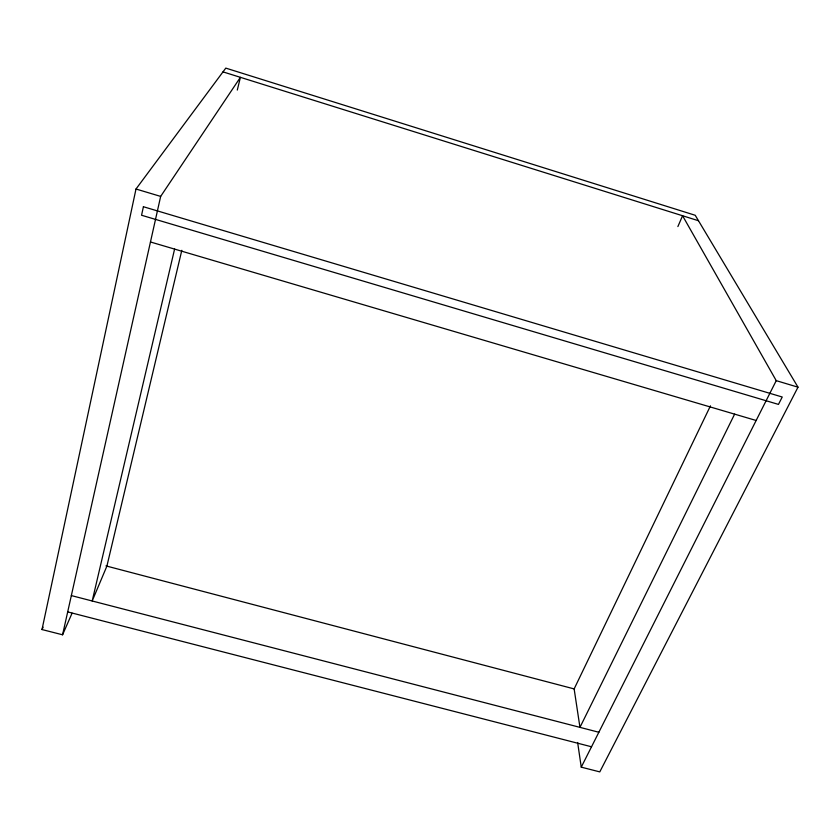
<?xml version="1.0" encoding="UTF-8"?>
<svg xmlns="http://www.w3.org/2000/svg" width="840" height="840" viewBox="0 0 840 840"><rect width="100%" height="100%" fill="white"/><g stroke="black" fill="none" stroke-linecap="round" stroke-linejoin="round"><path stroke-width="1.26" d="M72.072 613.19L62.57 634.788L42 629.549L135.996 189.021L225.792 68.114L695.226 215.282L798 387.177L599.781 771.887L581.249 767.151L577.637 742.486M62.57 634.788L160.66 196.403L240.408 77.333L237.3 90.069M174.594 249.102L92.19 600.978L106.89 566.139L181.818 250.32M677.88 226.569L682.574 215.744L776.244 380.656L798 387.177M42 629.549L43.113 627.165M710.462 405.836L574.14 688.916L579.957 727.367L734.622 414.141M581.249 767.151L776.244 380.656M67.683 611.898L591.528 746.781M71.337 595.581L598.857 732.26M105.956 565.898L574.55 689.021M150.465 241.983L756.147 420.483M135.996 189.021L160.66 196.403M222.999 71.883L698.481 220.731M143.409 206.734L141.561 215.25L778.46 404.407L782.24 397.016L143.409 206.734"/></g></svg>
